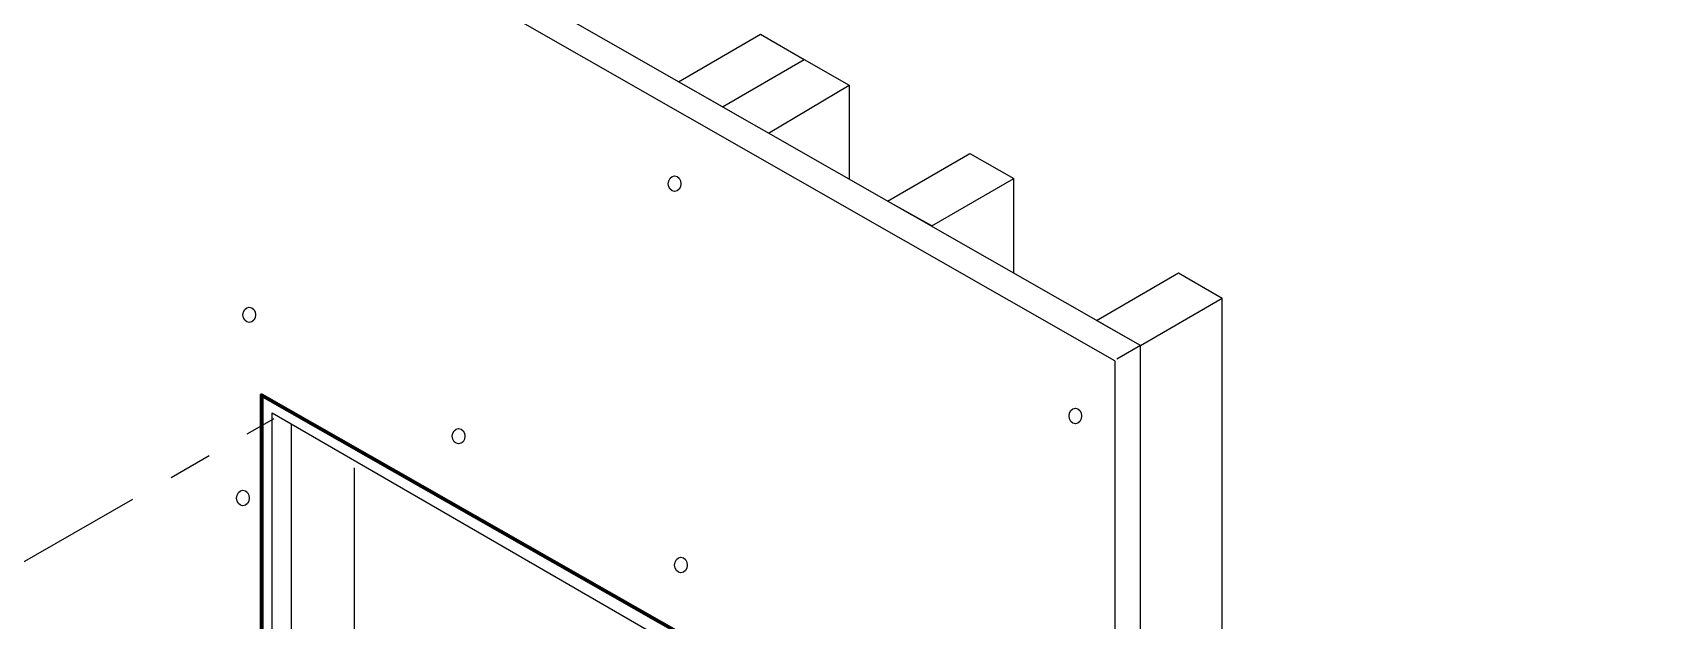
# Model space of a CAD drawing. Extents: x -1140 to 5605, y -816 to 2382.
# Drawn here: x 227.6 to 561.6, y 1307.8 to 1428.4 of the extents above; entities that cross this region are included whole.
import ezdxf

# ---------------------------------------------------------------- set-up
doc = ezdxf.new("R2010")
doc.units = 0
doc.header["$MEASUREMENT"] = 0
doc.linetypes.add('AI-Linetype-20', pattern=[86.381111, 43.190556, -8.638111, 8.638111, -8.638111, 8.638111, -8.638111])
doc.linetypes.add('AI-Linetype-61', pattern=[90.027173, 45.013588, -9.002717, 9.002717, -9.002717, 9.002717, -9.002717])
for name, color, linetype, lineweight in [('G-ANNO-TTLB', 7, 'Continuous', 0), ('TYVEK', 7, 'Continuous', 0), ('wall scratch', 7, 'Continuous', 0)]:
    doc.layers.add(name, color=color, linetype=linetype, lineweight=lineweight)

# ---------------------------------------------------------------- blocks, each defined once
blk = doc.blocks.new('Block_51')
at = {"layer": 'wall scratch', "color": 2, "lineweight": 25, "true_color": 0xffff00}
for points in [[(276.76, 1206.37), (276.76, 1350.38), (359.36, 1302.59), (359.4, 1168.62)], [(359.36, 1131.16)]]:
    blk.add_lwpolyline(points, dxfattribs=at)
blk = doc.blocks.new('Block_52')
at = {"layer": 'wall scratch', "color": 18, "lineweight": 25, "true_color": 0x000000}
for centre in [(359.33, 1397.36), (272.07, 1370.47), (441.54, 1349.73), (315.02, 1345.58), (270.77, 1332.89), (360.63, 1319.15)]:
    blk.add_ellipse(centre, major_axis=(0, 1.59), ratio=0.812499, dxfattribs=at)
blk = doc.blocks.new('Block_133')
at = {"layer": 'TYVEK', "color": 2, "lineweight": 25, "true_color": 0xffff00}
blk.add_line((280.65, 1348.13), (280.65, 1208.84), dxfattribs=at)
for points in [[(281.68, 1180.74)], [(358.55, 1136.36)]]:
    blk.add_lwpolyline(points, dxfattribs=at)

msp = doc.modelspace()

# ---------------------------------------------------------------- hatches: boundary and pattern name
at = {"layer": 'G-ANNO-TTLB', "true_color": 0xff00ff, "transparency": 33554687}
h = msp.add_hatch(color=6, dxfattribs=at)
edge = h.paths.add_edge_path()
edge.add_spline(control_points=[(1815.43, -731.7), (1815.43, -731.7), (-1114.08, -731.7), (-1114.08, -731.7), (-1114.08, -731.7), (-1114.08, 1725.3), (-1114.08, 1725.3), (-1114.08, 1725.3), (1815.43, 1725.3), (1815.43, 1725.3), (1815.43, 1725.3), (1815.43, -731.7), (1815.43, -731.7)], knot_values=[0, 0, 0, 0, 1, 1, 1, 2, 2, 2, 3, 3, 3, 4, 4, 4, 4], degree=3, periodic=0)
edge = h.paths.add_edge_path()
edge.add_spline(control_points=[(-1105.08, 1716.3), (-1105.08, 1716.3), (-1105.08, -722.7), (-1105.08, -722.7), (-1105.08, -722.7), (1806.43, -722.7), (1806.43, -722.7), (1806.43, -722.7), (1806.43, 1716.3), (1806.43, 1716.3), (1806.43, 1716.3), (-1105.08, 1716.3), (-1105.08, 1716.3)], knot_values=[0, 0, 0, 0, 1, 1, 1, 2, 2, 2, 3, 3, 3, 4, 4, 4, 4], degree=3, periodic=0)
edge.add_line((-1105.08, 1716.3), (-1105.08, 1716.3))

# ---------------------------------------------------------------- linework, layer by layer
at = {"layer": 'G-ANNO-TTLB'}
for points in [[(1815.43, -731.7), (1815.43, -731.7), (-1114.08, -731.7), (-1114.08, -731.7), (-1114.08, -731.7), (-1114.08, 1725.3), (-1114.08, 1725.3), (-1114.08, 1725.3), (1815.43, 1725.3), (1815.43, 1725.3), (1815.43, 1725.3), (1815.43, -731.7), (1815.43, -731.7)], [(-1105.08, 1716.3), (-1105.08, 1716.3), (-1105.08, -722.7), (-1105.08, -722.7), (-1105.08, -722.7), (1806.43, -722.7), (1806.43, -722.7), (1806.43, -722.7), (1806.43, 1716.3), (1806.43, 1716.3), (1806.43, 1716.3), (-1105.08, 1716.3), (-1105.08, 1716.3)]]:
    msp.add_open_spline(points, degree=3, knots=[0, 0, 0, 0, 1, 1, 1, 2, 2, 2, 3, 3, 3, 4, 4, 4, 4], dxfattribs=at)
at = {"layer": 'TYVEK', "color": 247, "linetype": 'AI-Linetype-61', "lineweight": 25, "true_color": 0x7f3f4f}
msp.add_line((130.96, 1265.65), (277.15, 1349.2), dxfattribs=at)
at = {"layer": 'TYVEK', "color": 33, "lineweight": 25, "true_color": 0xcc9966}
msp.add_line((293.6, 1339.07), (293.6, 1216.07), dxfattribs=at)
at = {"layer": 'TYVEK', "color": 18, "lineweight": 106, "true_color": 0x000000}
msp.add_lwpolyline([(361.98, 1304.24), (274.59, 1354), (274.52, 1176.5)], dxfattribs=at)
at = {"layer": 'wall scratch', "color": 2, "lineweight": 25, "true_color": 0xffff00}
for p, q in [((454.87, 1364.18), (186, 1517.71)), ((449.66, 1361.03), (180.78, 1514.57)), ((454.87, 1364.18), (450.06, 1361.39)), ((454.87, 939.69), (454.87, 1364.18)), ((449.66, 1361.03), (449.66, 936.54))]:
    msp.add_line(p, q, dxfattribs=at)
at = {"layer": 'wall scratch', "color": 33, "lineweight": 25, "true_color": 0xcc9966}
for p, q in [((369.13, 1413.13), (385.92, 1422.84)), ((385.92, 1422.84), (395.13, 1417.56)), ((378.58, 1407.74), (395.13, 1417.56)), ((395.13, 1417.56), (395.13, 1398.29)), ((412.09, 1388.71), (428.9, 1398.43)), ((428.9, 1379), (428.9, 1398.43)), ((454.87, 1364.18), (471.67, 1373.9)), ((471.67, 949.41), (471.67, 1373.9))]:
    msp.add_line(p, q, dxfattribs=at)
for points in [[(369.13, 1413.13), (360.11, 1418.28), (376.92, 1428.01), (385.92, 1422.84)], [(412.1, 1388.71), (402.98, 1393.8), (419.9, 1403.59), (428.9, 1398.43)], [(454.87, 1364.17), (445.87, 1369.34), (462.67, 1379.06), (471.67, 1373.9)]]:
    msp.add_lwpolyline(points, dxfattribs=at)
at = {"layer": 'wall scratch', "color": 252, "linetype": 'AI-Linetype-20', "lineweight": 25, "true_color": 0x848484}
msp.add_lwpolyline([(276.76, 1350.38)], dxfattribs=at)

# ---------------------------------------------------------------- block references
at = {"layer": 'TYVEK'}
msp.add_blockref('Block_133', (0, 0), dxfattribs=at)
at = {"layer": 'wall scratch'}
for name in ['Block_52', 'Block_51']:
    msp.add_blockref(name, (0, 0), dxfattribs=at)

doc.saveas('drawing.dxf')
